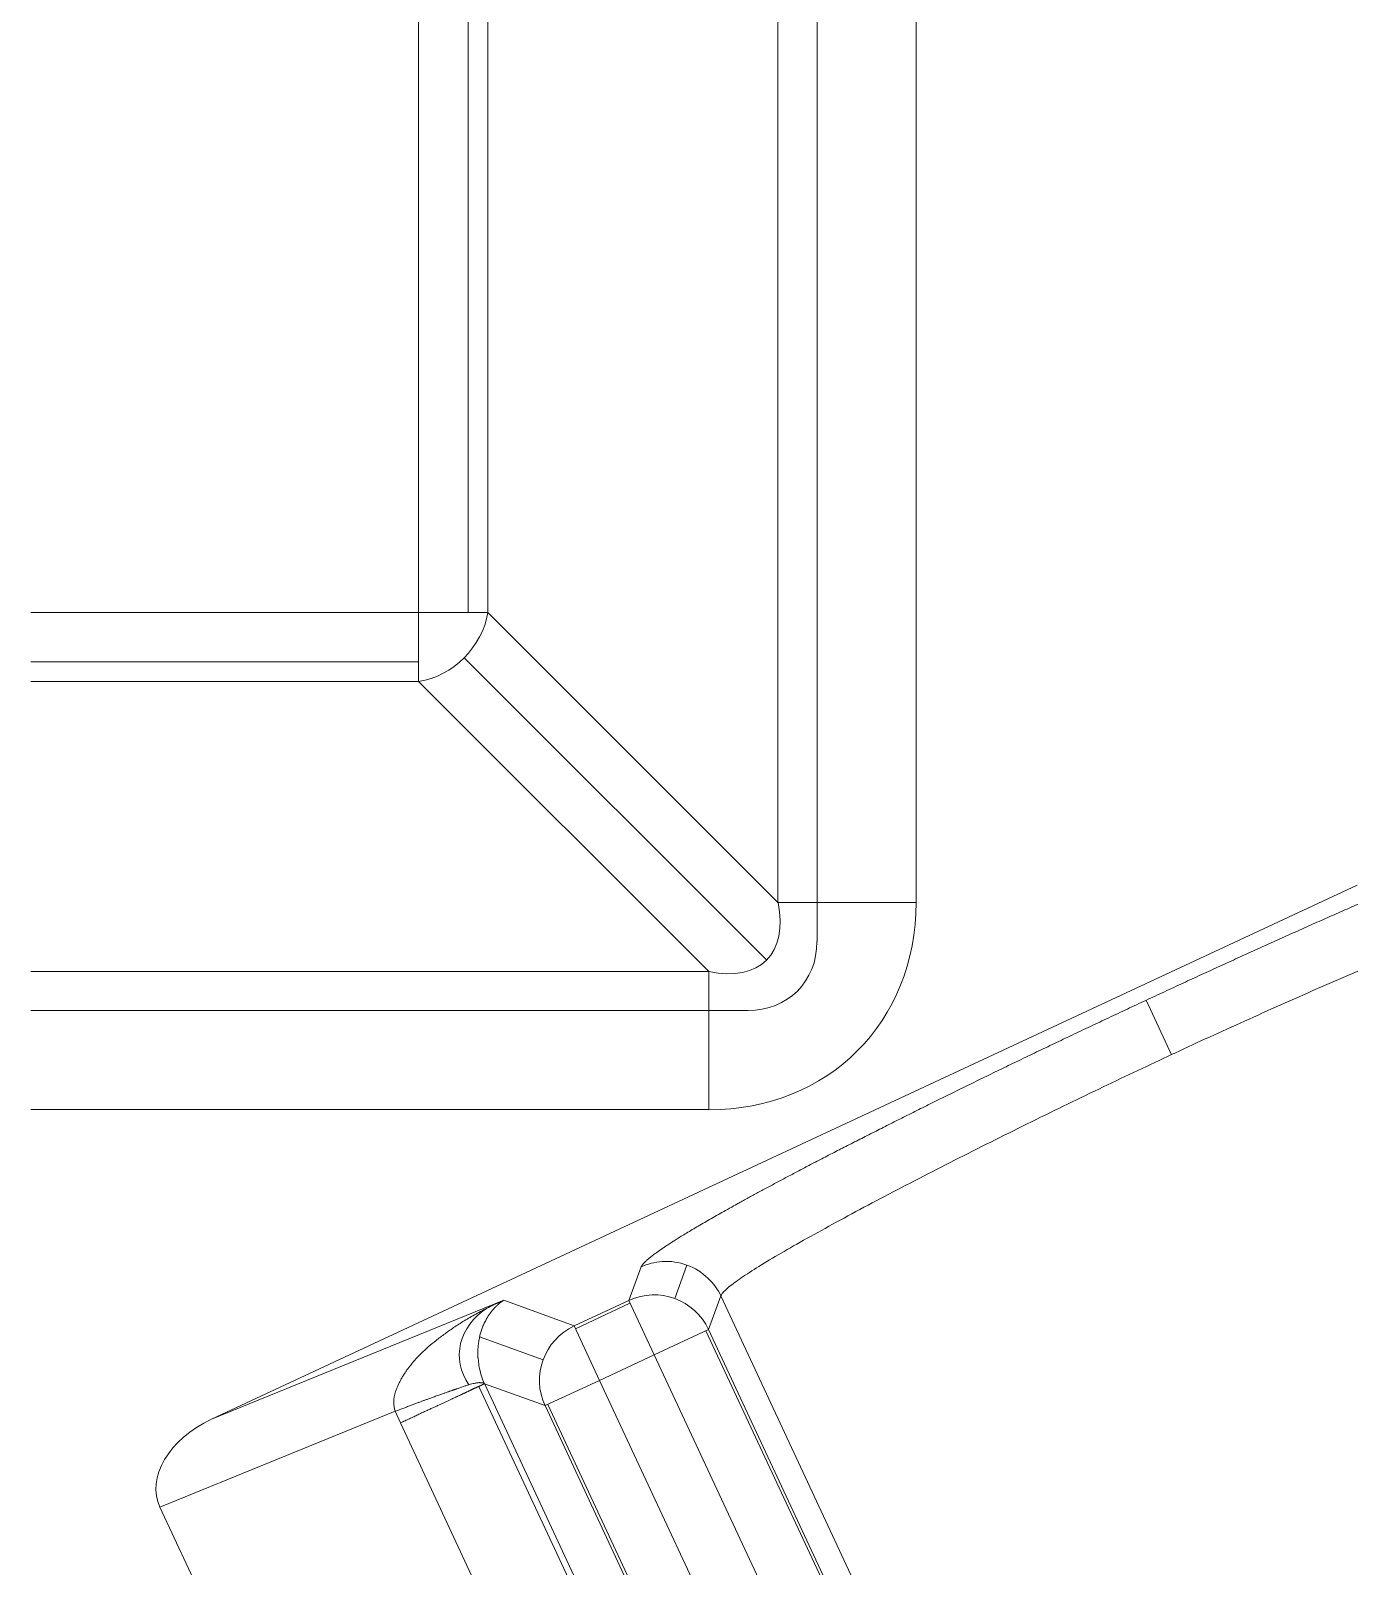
# Model space of a CAD drawing. Header units: millimetres. Extents: x 473 to 1051, y 289 to 609.
# Drawn here: x 603.22 to 612.04, y 429.13 to 439.41 of the extents above; entities that cross this region are included whole.
import ezdxf

# ---------------------------------------------------------------- set-up
doc = ezdxf.new("R2010")
doc.units = ezdxf.units.MM
doc.layers.add('core', color=7, linetype='Continuous', lineweight=20)

msp = doc.modelspace()

# ---------------------------------------------------------------- linework, layer by layer
at = {"layer": 'core', "lineweight": 13}
for p, q in [((608.483, 433.315), (608.483, 444.381)), ((608.221, 444.119), (608.221, 433.576)), ((609.146, 433.576), (609.146, 444.119)), ((605.817, 442.178), (605.817, 435.518)), ((606.149, 442.178), (606.149, 435.518)), ((606.279, 435.518), (606.279, 442.178)), ((605.817, 435.518), (603.222, 435.518)), ((605.817, 435.518), (605.817, 435.056)), ((606.279, 435.518), (605.817, 435.518)), ((606.279, 435.518), (608.221, 433.576)), ((603.222, 435.187), (605.817, 435.187)), ((606.121, 435.214), (608.144, 433.192)), ((603.222, 435.056), (605.817, 435.056)), ((607.759, 433.114), (605.817, 435.056)), ((609.146, 433.576), (608.221, 433.576)), ((607.759, 433.114), (603.222, 433.114)), ((607.759, 433.114), (607.759, 432.19)), ((610.854, 432.558), (610.684, 432.923)), ((608.021, 432.853), (603.222, 432.853)), ((603.222, 432.19), (607.759, 432.19)), ((607.223, 430.913), (607.305, 431.137)), ((607.53, 430.926), (607.612, 431.15)), ((607.839, 430.943), (607.757, 430.719)), ((607.839, 430.943), (610.522, 425.189)), ((606.386, 430.914), (606.857, 430.743)), ((607.223, 430.913), (606.857, 430.743)), ((607.231, 430.895), (606.866, 430.724)), ((607.223, 430.913), (607.393, 430.549)), ((607.027, 430.378), (606.857, 430.743)), ((607.393, 430.549), (607.757, 430.719)), ((610.369, 425.117), (607.757, 430.719)), ((606.65, 430.516), (606.225, 430.67)), ((610.351, 425.109), (607.739, 430.71)), ((607.393, 430.549), (607.027, 430.378)), ((610.005, 424.948), (607.393, 430.549)), ((606.22, 430.338), (608.961, 424.461)), ((608.999, 424.478), (606.257, 430.358)), ((606.663, 430.209), (606.258, 430.356)), ((606.663, 430.209), (607.027, 430.378)), ((607.027, 430.378), (609.639, 424.777)), ((606.663, 430.209), (609.275, 424.607)), ((606.681, 430.217), (609.293, 424.616)), ((605.661, 430.171), (604.086, 429.53)), ((605.695, 430.094), (605.661, 430.171)), ((608.436, 424.216), (605.695, 430.094))]:
    msp.add_line(p, q, dxfattribs=at)
at = {"layer": 'core', "lineweight": 18}
for p, q in [((604.432, 430.119), (612.097, 433.693)), ((604.432, 430.119), (606.386, 430.914)), ((604.374, 428.911), (604.086, 429.53))]:
    msp.add_line(p, q, dxfattribs=at)
for radius, start, end in [(100.547, 306.63636, 233.36541), (98.958, 101.0725, 224.85525)]:
    msp.add_arc((633.422, 459.219), radius, start, end, dxfattribs=at)
at = {"layer": 'core', "lineweight": 13}
for radius, start, end in [(100.107, 306.80958, 233.19042), (99.239, 100.9827, 225.04545), (99.048, 101.05803, 224.91574), (99.038, 101.0601, 224.90418)]:
    msp.add_arc((633.422, 459.219), radius, start, end, dxfattribs=at)
for centre, major_axis, ratio, start_param, end_param in [((605.817, 435.518), (-0.356, -0.356), 0.854588, 0.863645, 2.277948), ((633.422, 453.655), (0, 84.612), 0.999984, 1.801557, 2.911285), ((633.422, 453.651), (0, 84.914), 0.999984, 1.803346, 2.911271), ((607.503, 433.832), (-1.249, 1.249), 0.854588, 2.434441, 3.848744), ((607.503, 433.832), (-0.641, 0.641), 0.555158, 2.434441, 3.848744), ((607.935, 433.4), (-0.416, 0.416), 0.854588, 2.434441, 3.848744), ((607.393, 430.549), (0.378, -0.138), 0.997265, 0.786768, 2.354825), ((606.555, 430.55), (0.466, 0.009), 0.841513, 2.198574, 3.657482), ((607.027, 430.378), (-0.138, -0.378), 0.997265, 3.92836, 5.496418)]:
    msp.add_ellipse(centre, major_axis=major_axis, ratio=ratio, start_param=start_param, end_param=end_param, dxfattribs=at)
at = {"layer": 'core', "lineweight": 18}
msp.add_ellipse((604.622, 429.763), major_axis=(-0.542, -0.221), ratio=0.687907, start_param=4.78456, end_param=6.317384, dxfattribs=at)
for points, degree, knots in [([(607.305, 431.137), (607.318, 431.165), (607.459, 431.272), (607.721, 431.432), (608.096, 431.641), (608.563, 431.888), (608.837, 432.026), (609.108, 432.164), (609.715, 432.463), (610.356, 432.769), (611.014, 433.076), (611.66, 433.37), (612.278, 433.643), (612.841, 433.883), (613.33, 434.082), (613.731, 434.234), (613.877, 434.283), (614.164, 434.38), (614.224, 434.364)], 2, [0, 0, 0, 0.0625, 0.125, 0.1875, 0.25, 0.3125, 0.3125, 0.375, 0.4375, 0.5, 0.5625, 0.625, 0.6875, 0.75, 0.8125, 0.875, 0.875, 1, 1, 1]), ([(605.662, 430.303), (605.663, 430.307), (605.666, 430.314), (605.67, 430.325), (605.675, 430.336), (605.68, 430.347), (605.685, 430.357), (605.69, 430.368), (605.696, 430.378), (605.701, 430.389), (605.707, 430.399), (605.713, 430.409), (605.719, 430.419), (605.726, 430.429), (605.732, 430.438), (605.739, 430.448), (605.746, 430.458), (605.753, 430.467), (605.76, 430.476), (605.775, 430.495), (605.8, 430.524), (605.838, 430.562), (605.883, 430.604), (605.925, 430.639), (605.963, 430.668), (605.994, 430.691), (606.026, 430.714), (606.06, 430.737), (606.095, 430.76), (606.132, 430.783), (606.17, 430.806), (606.21, 430.828), (606.252, 430.85), (606.295, 430.872), (606.34, 430.894), (606.37, 430.907), (606.386, 430.914)], 3, [0, 0, 0, 0, 0.012002, 0.023994, 0.035977, 0.047953, 0.059924, 0.071892, 0.083858, 0.095824, 0.107792, 0.119764, 0.131741, 0.143725, 0.155719, 0.167723, 0.179739, 0.191769, 0.203816, 0.21588, 0.265273, 0.321345, 0.384168, 0.453796, 0.492246, 0.531974, 0.572984, 0.615277, 0.658855, 0.703719, 0.749872, 0.797314, 0.846047, 0.896071, 0.947389, 1, 1, 1, 1]), ([(606.386, 430.914), (606.383, 430.913), (606.378, 430.909), (606.371, 430.904), (606.364, 430.899), (606.358, 430.894), (606.351, 430.888), (606.345, 430.883), (606.339, 430.877), (606.333, 430.872), (606.328, 430.866), (606.322, 430.86), (606.317, 430.854), (606.312, 430.848), (606.307, 430.842), (606.302, 430.836), (606.298, 430.83), (606.293, 430.824), (606.289, 430.818), (606.285, 430.812), (606.281, 430.807), (606.278, 430.801), (606.274, 430.795), (606.271, 430.789), (606.268, 430.783), (606.265, 430.778), (606.262, 430.772), (606.256, 430.76), (606.247, 430.741), (606.237, 430.714), (606.229, 430.688), (606.224, 430.665), (606.22, 430.645), (606.218, 430.63), (606.216, 430.614), (606.214, 430.598), (606.213, 430.581), (606.213, 430.564), (606.213, 430.546), (606.214, 430.534), (606.214, 430.528)], 3, [0, 0, 0, 0, 0.02632, 0.052188, 0.077604, 0.102569, 0.127082, 0.151144, 0.174754, 0.197912, 0.220619, 0.242875, 0.264679, 0.286033, 0.306935, 0.327386, 0.347386, 0.366935, 0.386034, 0.404681, 0.422879, 0.440626, 0.457922, 0.474769, 0.491165, 0.507112, 0.522609, 0.537657, 0.60493, 0.667546, 0.725543, 0.778971, 0.806877, 0.834682, 0.862396, 0.890031, 0.917598, 0.945108, 0.972571, 1, 1, 1, 1]), ([(606.256, 430.36), (606.256, 430.36), (606.255, 430.36), (606.253, 430.36), (606.251, 430.361), (606.249, 430.361), (606.246, 430.361), (606.244, 430.361), (606.241, 430.362), (606.238, 430.362), (606.234, 430.362), (606.229, 430.363), (606.222, 430.363), (606.214, 430.362), (606.205, 430.361), (606.195, 430.359), (606.181, 430.357), (606.164, 430.352), (606.144, 430.346), (606.122, 430.339), (606.099, 430.331), (606.082, 430.325), (606.073, 430.322), (606.071, 430.321), (606.069, 430.32), (606.066, 430.319), (606.063, 430.318), (606.059, 430.317), (606.055, 430.315), (606.05, 430.314), (606.044, 430.312), (606.038, 430.31), (606.031, 430.307), (606.024, 430.305), (606.016, 430.302), (606.007, 430.299), (605.997, 430.295), (605.987, 430.292), (605.976, 430.288), (605.964, 430.284), (605.951, 430.279), (605.937, 430.274), (605.923, 430.269), (605.907, 430.263), (605.891, 430.257), (605.873, 430.251), (605.854, 430.244), (605.834, 430.237), (605.814, 430.229), (605.791, 430.22), (605.768, 430.212), (605.743, 430.202), (605.717, 430.193), (605.69, 430.182), (605.671, 430.175), (605.661, 430.171)], 3, [0, 0, 0, 0, 0.014151, 0.028189, 0.042115, 0.05593, 0.069633, 0.083226, 0.096707, 0.110079, 0.12334, 0.146362, 0.170389, 0.195422, 0.22146, 0.248504, 0.285878, 0.327828, 0.374358, 0.416439, 0.458519, 0.500597, 0.50264, 0.5055, 0.509178, 0.513675, 0.51899, 0.525123, 0.532075, 0.539844, 0.548432, 0.557838, 0.568062, 0.579105, 0.590965, 0.603644, 0.617141, 0.631457, 0.64659, 0.662542, 0.679312, 0.6969, 0.715306, 0.73453, 0.754573, 0.775434, 0.797113, 0.81961, 0.842926, 0.867059, 0.892011, 0.917781, 0.944369, 0.971776, 1, 1, 1, 1]), ([(605.695, 430.094), (605.701, 430.096), (605.711, 430.101), (605.726, 430.108), (605.741, 430.115), (605.755, 430.122), (605.77, 430.128), (605.784, 430.135), (605.798, 430.141), (605.811, 430.148), (605.824, 430.154), (605.837, 430.16), (605.85, 430.166), (605.863, 430.172), (605.875, 430.177), (605.887, 430.183), (605.899, 430.189), (605.911, 430.194), (605.922, 430.199), (605.933, 430.204), (605.944, 430.209), (605.955, 430.214), (605.965, 430.219), (605.975, 430.224), (605.985, 430.229), (605.995, 430.233), (606.004, 430.238), (606.014, 430.242), (606.023, 430.246), (606.032, 430.25), (606.04, 430.254), (606.049, 430.258), (606.057, 430.262), (606.065, 430.266), (606.073, 430.269), (606.08, 430.273), (606.087, 430.276), (606.095, 430.28), (606.102, 430.283), (606.108, 430.286), (606.115, 430.289), (606.122, 430.292), (606.128, 430.295), (606.134, 430.298), (606.14, 430.301), (606.145, 430.303), (606.151, 430.306), (606.156, 430.308), (606.161, 430.311), (606.166, 430.313), (606.171, 430.315), (606.176, 430.318), (606.18, 430.32), (606.185, 430.322), (606.189, 430.324), (606.193, 430.326), (606.197, 430.327), (606.201, 430.329), (606.204, 430.331), (606.208, 430.333), (606.211, 430.334), (606.214, 430.336), (606.218, 430.337), (606.22, 430.338), (606.223, 430.34), (606.226, 430.341), (606.229, 430.342), (606.231, 430.343), (606.233, 430.344), (606.236, 430.345), (606.238, 430.346), (606.24, 430.347), (606.241, 430.348), (606.243, 430.349), (606.245, 430.35), (606.246, 430.351), (606.248, 430.351), (606.249, 430.352), (606.251, 430.353), (606.252, 430.353), (606.253, 430.354), (606.254, 430.354), (606.255, 430.355), (606.256, 430.355), (606.256, 430.355), (606.257, 430.356), (606.258, 430.356), (606.258, 430.356)], 3, [0, 0, 0, 0, 0.01549, 0.030891, 0.046203, 0.061427, 0.076562, 0.091608, 0.106566, 0.121435, 0.136215, 0.150907, 0.16551, 0.180024, 0.194449, 0.208786, 0.223034, 0.237194, 0.251264, 0.265246, 0.27914, 0.292944, 0.30666, 0.320288, 0.333826, 0.347276, 0.360637, 0.37391, 0.387093, 0.400188, 0.413195, 0.426113, 0.438942, 0.451682, 0.464333, 0.476896, 0.489371, 0.501756, 0.514053, 0.526261, 0.538381, 0.550411, 0.562353, 0.574207, 0.585972, 0.597648, 0.609235, 0.620733, 0.632143, 0.643465, 0.654697, 0.665841, 0.676896, 0.687863, 0.69874, 0.709529, 0.72023, 0.730842, 0.741365, 0.751799, 0.762144, 0.772401, 0.78257, 0.792649, 0.80264, 0.812542, 0.822356, 0.83208, 0.841716, 0.851264, 0.860723, 0.870093, 0.879374, 0.888567, 0.89767, 0.906686, 0.915612, 0.92445, 0.933199, 0.94186, 0.950432, 0.958915, 0.967309, 0.975615, 0.983832, 0.99196, 1, 1, 1, 1])]:
    msp.add_open_spline(points, degree=degree, knots=knots, dxfattribs=at)
at = {"layer": 'core', "lineweight": 13}
for points, knots in [([(551.228, 434.187), (551.341, 433.71), (551.458, 433.233), (551.701, 432.282), (551.952, 431.334), (552.22, 430.39), (552.427, 429.683), (552.497, 429.448), (552.638, 428.978), (552.71, 428.744), (553.367, 426.638), (554.014, 424.791), (555.434, 421.15), (556.207, 419.355), (557.46, 416.701), (557.894, 415.822), (558.456, 414.733), (558.569, 414.515), (558.798, 414.081), (559.143, 413.432), (559.496, 412.788), (560.691, 410.657), (561.701, 408.993), (563.827, 405.747), (566.06, 402.582), (568.504, 399.579), (571.054, 396.657), (572.382, 395.236), (574.455, 393.167), (575.16, 392.488), (576.597, 391.151), (577.325, 390.497), (579.537, 388.577), (581.05, 387.354), (584.147, 385.021), (587.319, 382.799), (590.636, 380.799), (594.026, 378.911), (595.758, 378.023), (597.97, 376.985), (598.637, 376.679), (599.31, 376.381), (599.759, 376.184), (599.984, 376.087), (601.111, 375.604), (602.019, 375.235), (604.757, 374.175), (606.603, 373.533), (610.34, 372.378), (612.229, 371.865), (614.14, 371.417)], [0, 0, 0, 0, 0.015625, 0.015625, 0.03125, 0.046875, 0.046875, 0.054687, 0.054687, 0.0625, 0.0625, 0.125, 0.125, 0.1875, 0.1875, 0.21875, 0.21875, 0.226562, 0.226562, 0.234375, 0.25, 0.25, 0.3125, 0.3125, 0.375, 0.4375, 0.4375, 0.5, 0.5, 0.53125, 0.53125, 0.5625, 0.5625, 0.625, 0.625, 0.6875, 0.75, 0.75, 0.8125, 0.8125, 0.828125, 0.835937, 0.835937, 0.84375, 0.84375, 0.875, 0.875, 0.9375, 0.9375, 1, 1, 1, 1]), ([(614.03, 433.83), (614.02, 433.834), (614.003, 433.835), (613.957, 433.829), (613.927, 433.823), (613.856, 433.806), (613.815, 433.794), (613.722, 433.765), (613.671, 433.747), (613.559, 433.709), (613.499, 433.687), (613.372, 433.64), (613.305, 433.614), (613.165, 433.56), (613.092, 433.531), (612.942, 433.47), (612.864, 433.439), (612.628, 433.342), (612.464, 433.273), (612.132, 433.132), (611.965, 433.059), (611.635, 432.914), (611.472, 432.841), (611.155, 432.698), (611.001, 432.627), (610.707, 432.49), (610.554, 432.417), (610.24, 432.267), (610.08, 432.189), (609.756, 432.029), (609.593, 431.948), (609.272, 431.785), (609.114, 431.703), (608.887, 431.585), (608.814, 431.546), (608.671, 431.469), (608.602, 431.432), (608.47, 431.359), (608.407, 431.324), (608.289, 431.257), (608.234, 431.225), (608.133, 431.165), (608.087, 431.137), (608.005, 431.084), (607.969, 431.06), (607.91, 431.017), (607.886, 430.999), (607.852, 430.966), (607.842, 430.953), (607.839, 430.943)], [0, 0, 0, 0, 0.03125, 0.03125, 0.0625, 0.0625, 0.09375, 0.09375, 0.125, 0.125, 0.15625, 0.15625, 0.1875, 0.1875, 0.21875, 0.21875, 0.25, 0.25, 0.3125, 0.3125, 0.375, 0.375, 0.4375, 0.4375, 0.5, 0.5, 0.5625, 0.5625, 0.625, 0.625, 0.6875, 0.6875, 0.75, 0.75, 0.78125, 0.78125, 0.8125, 0.8125, 0.84375, 0.84375, 0.875, 0.875, 0.90625, 0.90625, 0.9375, 0.9375, 0.96875, 0.96875, 1, 1, 1, 1]), ([(607.305, 431.137), (607.347, 431.157), (607.447, 431.184), (607.616, 431.162), (607.76, 431.07), (607.819, 430.985), (607.839, 430.943)], [0, 0, 0, 0, 0.246994, 0.500404, 0.753814, 1, 1, 1, 1])]:
    msp.add_open_spline(points, degree=3, knots=knots, dxfattribs=at)
for points in [[(606.256, 430.36), (606.232, 430.412), (606.218, 430.47), (606.215, 430.528)], [(605.662, 430.303), (605.648, 430.255), (605.647, 430.21), (605.661, 430.171)]]:
    msp.add_open_spline(points, degree=3, dxfattribs=at)

doc.saveas('drawing.dxf')
